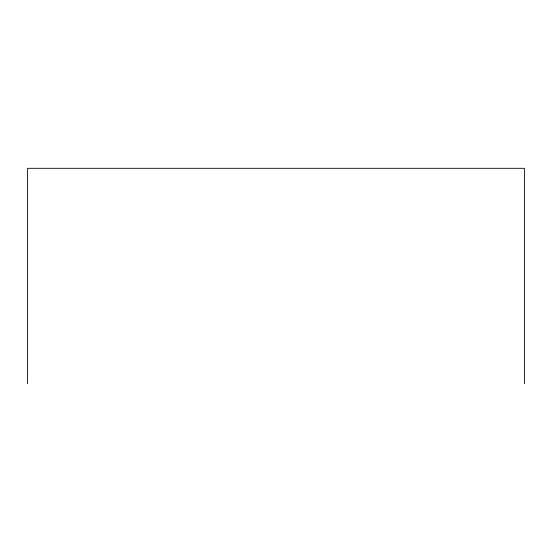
<?xml version="1.0" encoding="UTF-8"?>
<svg xmlns="http://www.w3.org/2000/svg" width="552" height="552" viewBox="0 0 552 552"><rect width="100%" height="100%" fill="white"/><g stroke="black" fill="none" stroke-linecap="round" stroke-linejoin="round"><path stroke-width="0.83" d="M524.4 383.688L524.4 168.312L27.6 168.312L27.6 383.688"/></g></svg>
